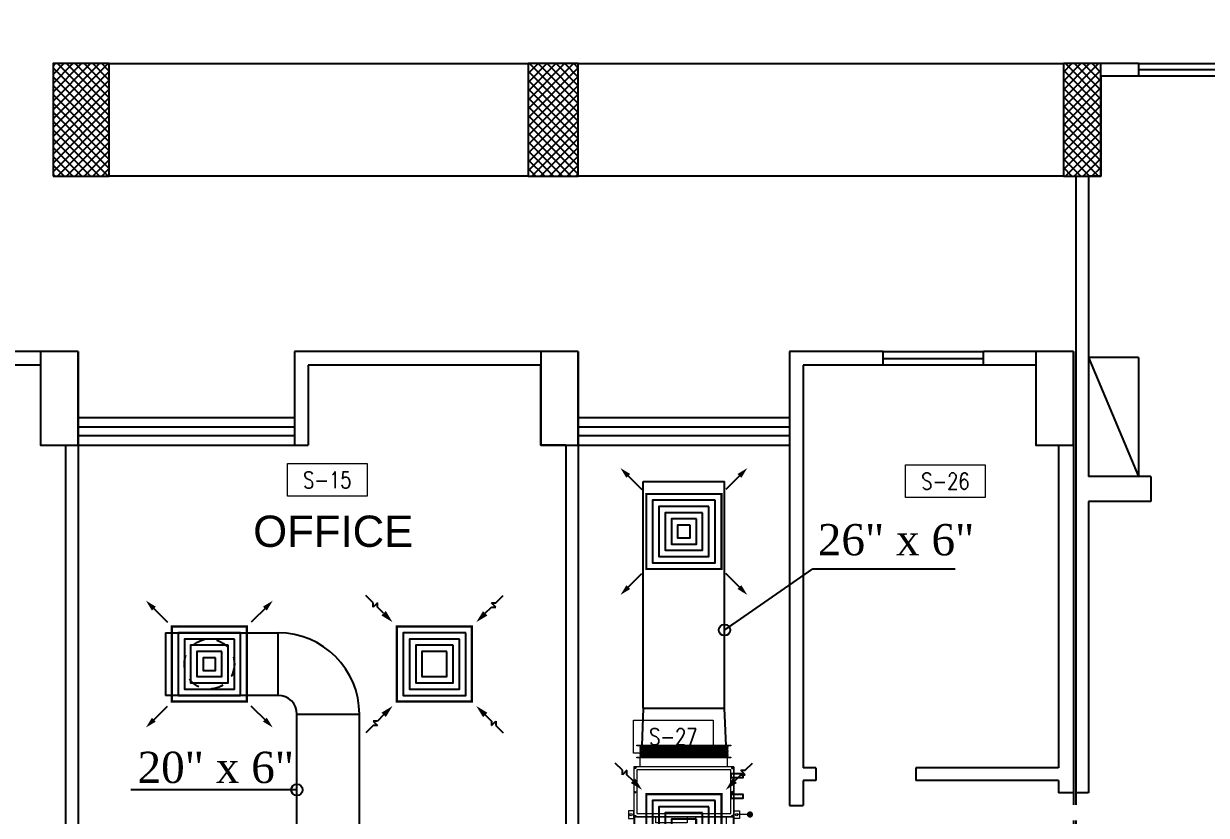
# Model space of a CAD drawing. Extents: x -432 to -365, y -145 to 173.
# Drawn here: x -391.1 to -381.64, y -41.21 to -34.88 of the extents above; entities that cross this region are included whole.
import ezdxf
from ezdxf.enums import TextEntityAlignment as Align

# ---------------------------------------------------------------- set-up
doc = ezdxf.new("R2010")
doc.units = 0
doc.header["$MEASUREMENT"] = 0
for name, pattern in [('DASHDOT', [1, 0.5, -0.25, 0, -0.25]), ('HIDDEN', [0.375, 0.25, -0.125]), ('HIDDEN-Z', [3, 2, -1])]:
    doc.linetypes.add(name, pattern=pattern)
for name, color, linetype in [('01_AC-EQUIP', 206, 'Continuous'), ('03_AC-S.DUCT', 5, 'Continuous'), ('12-AC-FL.CONN.', 2, 'Continuous'), ('COL', 2, 'Continuous'), ('COLHATCH', 5, 'Continuous'), ('column', 6, 'Continuous'), ('elev', 2, 'Continuous'), ('FASEL', 253, 'Continuous'), ('M-CH-WP-R', 40, 'HIDDEN-Z'), ('M-CH-WP-S', 142, 'Continuous'), ('M-DIFUSER', 195, 'Continuous'), ('M-DUCT-RA', 30, 'Continuous'), ('M-DUCT-SA', 5, 'Continuous'), ('WALL', 4, 'Continuous'), ('WIN', 5, 'Continuous'), ('ZONE TEXT', 73, 'Continuous')]:
    doc.layers.add(name, color=color, linetype=linetype)
doc.layers.add('A-SYMB-RMNU', color=4, linetype='Continuous', lineweight=9)
doc.layers.add('AC-TEXT', color=15, linetype='Continuous', lineweight=30)
doc.styles.add('AC', font='romans.shx', dxfattribs={"height": 0.2})
doc.styles.add('ARABY', font='sosa.shx')
doc.styles.add('ROMANS-TITLE', font='ROMANS.shx', dxfattribs={"width": 0.8})
doc.dimstyles.new('IHAB', dxfattribs={"dimscale": 0, "dimtxt": 0.15, "dimasz": 0.09, "dimexe": 0.18, "dimexo": 0.0625, "dimgap": 0, "dimtad": 0, "dimtih": 1, "dimtoh": 1, "dimzin": 0, "dimdsep": 46, "dimtxsty": 'ARABY', "dimcen": 0.03, "dimse1": 1, "dimse2": 1, "dimclrd": 36, "dimclrt": 42, "dimadec": 0, "dimazin": 0, "dimtfac": 1, "dimtmove": 1, "dimatfit": 3, "dimldrblk": 'ORIGIN', "dimfxl": 1, "dimtolj": 1, "dimtzin": 0, "dimarcsym": 0})

# ---------------------------------------------------------------- blocks, each defined once
blk = doc.blocks.new('*U254')
at = {"layer": 'M-DIFUSER', "ltscale": 5, "const_width": 18}
blk.add_lwpolyline([(-300, 300), (300, 300), (300, -300), (-300, -300)], close=True, dxfattribs=at)
at = {"layer": 'M-DIFUSER', "color": 21}
for points in [[(250, 250), (-250, 250), (-250, -250), (250, -250)], [(200, 200), (-200, 200), (-200, -200), (200, -200)], [(150, 150), (-150, 150), (-150, -150), (150, -150)], [(100, 100), (-100, 100), (-100, -100), (100, -100)]]:
    blk.add_lwpolyline(points, close=True, dxfattribs=at)
at = {"layer": 'M-DUCT-RA', "color": 30}
for p, q in [((-491, 491), (-548.9, 548.9)), ((-491, 455.4), (-491, 491)), ((-455.4, 491), (-491, 455.4)), ((-455.4, 455.4), (-455.4, 491)), ((455.4, 491), (491, 491)), ((491, 455.4), (455.4, 491)), ((491, 491), (548.9, 548.9)), ((-406.3, 406.3), (-455.4, 455.4)), ((406.3, 406.3), (455.4, 455.4)), ((455.4, 455.4), (491, 455.4)), ((-491, -455.4), (-455.4, -491)), ((-455.4, -455.4), (-491, -455.4)), ((-406.3, -406.3), (-455.4, -455.4)), ((406.3, -406.3), (455.4, -455.4)), ((455.4, -491), (491, -455.4)), ((455.4, -455.4), (455.4, -491)), ((491, -455.4), (491, -491)), ((-491, -491), (-548.9, -548.9)), ((-455.4, -491), (-491, -491)), ((491, -491), (548.9, -548.9))]:
    blk.add_line(p, q, dxfattribs=at)
for points in [[(-388.6, 424), (-423.7, 388.9), (-335, 335)], [(424, 388.6), (388.9, 423.7), (335, 335)], [(-424, -388.6), (-388.9, -423.7), (-335, -335)], [(388.6, -424), (423.7, -388.9), (335, -335)]]:
    blk.add_solid(points, dxfattribs=at)
blk = doc.blocks.new('*U251')
at = {"layer": 'M-DIFUSER', "ltscale": 5, "const_width": 18}
blk.add_lwpolyline([(-300, 300), (300, 300), (300, -300), (-300, -300)], close=True, dxfattribs=at)
at = {"layer": 'M-DIFUSER', "color": 21}
for points in [[(250, 250), (-250, 250), (-250, -250), (250, -250)], [(200, 200), (-200, 200), (-200, -200), (200, -200)], [(150, 150), (-150, 150), (-150, -150), (150, -150)], [(100, 100), (-100, 100), (-100, -100), (100, -100)], [(50, 50), (-50, 50), (-50, -50), (50, -50)]]:
    blk.add_lwpolyline(points, close=True, dxfattribs=at)
at = {"layer": 'M-DUCT-SA', "color": 5, "extrusion": (-5.07059e-20, -1.19855e-17, -1)}
blk.add_line((-461.1, 461.1), (-335.4, 335.4), dxfattribs=at)
at = {"layer": 'M-DUCT-SA', "color": 5, "extrusion": (-1.19855e-17, 5.07059e-20, -1)}
blk.add_line((461.1, 461.1), (335.4, 335.4), dxfattribs=at)
at = {"layer": 'M-DUCT-SA', "color": 5, "extrusion": (1.19855e-17, -5.07059e-20, -1)}
blk.add_line((-461.1, -461.1), (-335.4, -335.4), dxfattribs=at)
at = {"layer": 'M-DUCT-SA', "color": 5, "extrusion": (5.07059e-20, 1.19855e-17, -1)}
blk.add_line((461.1, -461.1), (335.4, -335.4), dxfattribs=at)
at = {"layer": 'M-DUCT-SA', "color": 5, "extrusion": (-5.07059e-20, -1.19855e-17, -1)}
blk.add_solid([(459.6, 428.4), (428.6, 459.4), (506.9, 506.9)], dxfattribs=at)
at = {"layer": 'M-DUCT-SA', "color": 5, "extrusion": (5.07059e-20, -1.19855e-17, -1)}
blk.add_solid([(-459.6, 428.4), (-428.7, 459.4), (-506.9, 506.9)], dxfattribs=at)
at = {"layer": 'M-DUCT-SA', "color": 5, "extrusion": (1.19855e-17, -5.07059e-20, -1)}
blk.add_solid([(428.4, -459.6), (459.4, -428.6), (506.9, -506.9)], dxfattribs=at)
at = {"layer": 'M-DUCT-SA', "color": 5, "extrusion": (-1.19855e-17, -5.07059e-20, -1)}
blk.add_solid([(-428.4, -459.6), (-459.4, -428.6), (-506.9, -506.9)], dxfattribs=at)
blk = doc.blocks.new('A$C7E27466D')
at = {"layer": '01_AC-EQUIP', "color": 2, "lineweight": 20}
for p, q in [((-75.32, 98.15), (-73.71, 98.66)), ((-75.32, 98.15), (-73.71, 97.64)), ((-75.32, 97.13), (-73.71, 97.64)), ((-75.32, 97.13), (-73.71, 96.62)), ((-75.32, 96.11), (-73.71, 96.62)), ((-75.32, 96.11), (-73.71, 95.6)), ((-75.32, 95.09), (-73.71, 95.6)), ((-75.32, 95.09), (-73.71, 94.58)), ((-6.29, 97.64), (-73.71, 97.64)), ((-6.29, 96.62), (-73.71, 96.62)), ((-6.29, 95.6), (-73.71, 95.6)), ((-4.68, 98.15), (-6.29, 98.66)), ((-4.68, 98.15), (-6.29, 97.64)), ((-4.68, 97.13), (-6.29, 97.64)), ((-4.68, 97.13), (-6.29, 96.62)), ((-4.68, 96.11), (-6.29, 96.62)), ((-4.68, 96.11), (-6.29, 95.6)), ((-4.68, 95.09), (-6.29, 95.6)), ((-4.68, 95.09), (-6.29, 94.58)), ((-75.32, 94.07), (-73.71, 94.58)), ((-75.32, 94.07), (-73.71, 93.56)), ((-75.32, 93.06), (-73.71, 93.56)), ((-75.32, 93.06), (-73.71, 92.55)), ((-75.32, 92.04), (-73.71, 92.55)), ((-75.32, 92.04), (-73.71, 91.53)), ((-75.32, 91.02), (-73.71, 91.53)), ((-75.32, 91.02), (-73.71, 90.51)), ((-75.32, 90), (-73.71, 90.51)), ((-75.32, 90), (-73.71, 89.49)), ((-6.29, 94.58), (-73.71, 94.58)), ((-6.29, 93.56), (-73.71, 93.56)), ((-6.29, 92.55), (-73.71, 92.55)), ((-6.29, 91.53), (-73.71, 91.53)), ((-6.29, 90.51), (-73.71, 90.51)), ((-4.68, 94.07), (-6.29, 94.58)), ((-4.68, 94.07), (-6.29, 93.56)), ((-4.68, 93.06), (-6.29, 93.56)), ((-4.68, 93.06), (-6.29, 92.55)), ((-4.68, 92.04), (-6.29, 92.55)), ((-4.68, 92.04), (-6.29, 91.53)), ((-4.68, 91.02), (-6.29, 91.53)), ((-4.68, 91.02), (-6.29, 90.51)), ((-4.68, 90), (-6.29, 90.51)), ((-4.68, 90), (-6.29, 89.49))]:
    blk.add_line(p, q, dxfattribs=at)
at = {"layer": '01_AC-EQUIP', "color": 1, "lineweight": 20}
for p, q in [((-75, 82), (-75, 88.99)), ((-5, 82), (-5, 88.99)), ((-77.81, 81.04), (-79.88, 81.04)), ((-78.89, 80.34), (-78.89, 81.67)), ((-2.19, 81.04), (-0.12, 81.04)), ((-1.11, 80.34), (-1.11, 81.67)), ((0, 82), (0, 0)), ((-77.81, 61.54), (-79.88, 61.54)), ((-78.89, 60.84), (-78.89, 62.17)), ((-2.19, 61.54), (-0.12, 61.54)), ((-1.11, 60.84), (-1.11, 62.17)), ((-77.81, 42.54), (-79.88, 42.54)), ((-78.89, 41.84), (-78.89, 43.17)), ((-62.71, 42), (-62.71, 37.03)), ((-37.29, 42), (-37.29, 37.03)), ((-30.6, 42), (-30.6, 9.05)), ((-6.17, 42), (-6.17, 9.05)), ((-2.19, 42.54), (-0.12, 42.54)), ((-1.11, 41.84), (-1.11, 43.17)), ((-37.29, 37.03), (-62.71, 37.03)), ((-6.17, 29.53), (-30.6, 29.53)), ((-58.35, 27.43), (-42.69, 27.43)), ((-58.35, 24.77), (-42.69, 24.77)), ((-58.35, 22.11), (-42.69, 22.11)), ((-58.35, 19.45), (-42.69, 19.45)), ((-30.6, 23.1), (-36.03, 23.1)), ((-30.6, 20.44), (-36.03, 20.44)), ((-30.6, 27), (-6.17, 27)), ((-30.6, 25), (-6.17, 25)), ((-30.6, 23), (-6.17, 23)), ((-30.6, 21.4), (-6.17, 21.4)), ((-30.6, 19.38), (-6.17, 19.38)), ((-58.35, 16.79), (-42.69, 16.79)), ((-52.66, 7.45), (-52.66, 14.49)), ((-50, 7.45), (-50, 14.49)), ((-30.6, 18.4), (-6.17, 18.4)), ((-30.6, 17.52), (-6.17, 17.52)), ((-30.6, 16.8), (-6.17, 16.8)), ((-30.6, 15.79), (-6.17, 15.79)), ((-30.6, 14.78), (-6.17, 14.78)), ((-30.6, 13.8), (-6.17, 13.8)), ((-30.6, 12.93), (-6.17, 12.93)), ((-30.6, 12.21), (-6.17, 12.21)), ((-30.6, 11.53), (-6.17, 11.53)), ((-30.6, 11.03), (-6.17, 11.03)), ((-30.6, 10.62), (-6.17, 10.62)), ((-30.6, 10.27), (-6.17, 10.27)), ((-30.6, 9.94), (-6.17, 9.94)), ((-30.6, 9.63), (-6.17, 9.63)), ((-53.99, 6.12), (-79.58, 6.12)), ((-53.99, 3.46), (-79.58, 3.46)), ((-53.99, 6.12), (-53.99, 3.46)), ((-52.66, 7.45), (-50, 7.45)), ((-30.6, 9.39), (-6.17, 9.39)), ((-30.6, 9.2), (-6.17, 9.2)), ((-30.6, 9.05), (-6.17, 9.05)), ((-30.6, 9.05), (-6.17, 9.05))]:
    blk.add_line(p, q, dxfattribs=at)
at = {"layer": '01_AC-EQUIP', "color": 4, "lineweight": 20}
blk.add_line((12.85, 43.76), (2.26, 43.76), dxfattribs=at)
at = {"layer": '01_AC-EQUIP', "color": 1, "linetype": 'DASHDOT', "lineweight": 20}
blk.add_line((-30.6, 16.8), (-6.17, 16.8), dxfattribs=at)
at = {"layer": '01_AC-EQUIP', "color": 2, "lineweight": 20}
for points in [[(-77.5, 98.66), (-77.5, 99.16), (-2.5, 99.16), (-2.5, 98.66)], [(-77.5, 88.99), (-77.5, 89.49), (-2.5, 89.49), (-2.5, 88.99)]]:
    blk.add_lwpolyline(points, close=True, dxfattribs=at)
at = {"layer": '01_AC-EQUIP', "color": 1, "lineweight": 20}
for points in [[(-80, 42), (0, 42), (0, 82), (-80, 82)], [(-77.5, 44.5), (-2.5, 44.5), (-2.5, 79.5), (-77.5, 79.5)], [(-84.4, 40.68), (-80, 40.68), (-80, 46.67), (-84.4, 46.67)], [(-80, 42), (-80, 0), (0, 0), (0, 42)], [(-79.58, 41.58), (-79.58, 0.42), (-0.42, 0.42), (-0.42, 41.58)], [(4.4, 40.68), (0, 40.68), (0, 46.67), (4.4, 46.67)], [(-38.56, 19.25), (-36.03, 19.25), (-36.03, 24.29), (-38.56, 24.29)], [(-84.4, 7.57), (-80, 7.57), (-80, 1.58), (-84.4, 1.58)]]:
    blk.add_lwpolyline(points, close=True, dxfattribs=at)
at = {"layer": '01_AC-EQUIP', "color": 4, "lineweight": 20, "const_width": 2.52}
blk.add_lwpolyline([(12.58, 44.99, 1), (13.12, 42.53, 1)], format="xyb", close=True, dxfattribs=at)
at = {"layer": '01_AC-EQUIP', "color": 1, "lineweight": 20}
blk.add_lwpolyline([(-58.78, 14.49), (-41.22, 14.49, 0.414214), (-38.56, 17.15), (-38.56, 26.39, 0.414214), (-41.22, 29.05), (-58.78, 29.05, 0.414214), (-61.44, 26.39), (-61.44, 17.15, 0.414214)], format="xyb", close=True, dxfattribs=at)
for centre in [(-82.26, 43.76), (2.26, 43.76)]:
    blk.add_circle(centre, 0.932, dxfattribs=at)
for radius in [1.33, 3.99]:
    blk.add_arc((-53.99, 7.45), radius, 270.00061, 0.00061, dxfattribs=at)
for centre, major_axis, start_param, end_param in [((-78.89, 81.04), (-0.827, 0), -1.570796, 4.712389), ((-78.89, 81.04), (-0.47, 0), 3.141593, 9.424778), ((-78.89, 61.54), (-0.827, 0), -1.570796, 4.712389), ((-78.89, 61.54), (-0.47, 0), 3.141593, 9.424778), ((-78.89, 42.54), (-0.827, 0), -1.570796, 4.712389), ((-78.89, 42.54), (-0.47, 0), 3.141593, 9.424778)]:
    blk.add_ellipse(centre, major_axis=major_axis, ratio=0.646018, start_param=start_param, end_param=end_param, dxfattribs=at)
at = {"layer": '01_AC-EQUIP', "color": 1, "lineweight": 20, "extrusion": (0, 0, -1)}
for centre, major_axis, start_param, end_param in [((-1.11, 81.04), (0.827, 0), -1.570796, 4.712389), ((-1.11, 81.04), (0.47, 0), 3.141593, 9.424778), ((-1.11, 61.54), (0.827, 0), -1.570796, 4.712389), ((-1.11, 61.54), (0.47, 0), 3.141593, 9.424778), ((-1.11, 42.54), (0.827, 0), -1.570796, 4.712389), ((-1.11, 42.54), (0.47, 0), 3.141593, 9.424778)]:
    blk.add_ellipse(centre, major_axis=major_axis, ratio=0.646018, start_param=start_param, end_param=end_param, dxfattribs=at)
at = {"layer": 'M-CH-WP-R', "color": 6, "linetype": 'ByBlock', "ltscale": 1.5}
blk.add_lwpolyline([(-2.5, 76.23), (-2.5, 73.23), (7.5, 73.23), (7.5, 76.23)], close=True, dxfattribs=at)
at = {"layer": 'M-CH-WP-S', "color": 5, "linetype": 'ByBlock', "ltscale": 1.5}
blk.add_lwpolyline([(-2.5, 59.73), (-2.5, 56.73), (7.5, 56.73), (7.5, 59.73)], close=True, dxfattribs=at)
blk = doc.blocks.new('A-ROOM')
at = {"layer": 'A-SYMB-RMNU'}
blk.add_lwpolyline([(-425, 175), (425, 175), (425, -175), (-425, -175)], close=True, dxfattribs=at)
at = {"layer": 'A-SYMB-RMNU', "style": 'ROMANS-TITLE', "width": 0.8}
blk.add_attdef('ROOM-NO', text='', height=175, dxfattribs=at).set_placement((0, 0), align=Align.MIDDLE)

msp = doc.modelspace()

# ---------------------------------------------------------------- hatches: boundary and pattern name
at = {"layer": 'COLHATCH', "linetype": 'Continuous'}
h = msp.add_hatch(dxfattribs=at)
h.set_pattern_fill('_USER', color=252, scale=0.05, angle=45, style=0, double=1, pattern_type=0)
h.set_pattern_definition([(45, (-202.924395, -212.77691), (-0.035355339, 0.035355339), []), (135, (-202.924395, -212.77691), (-0.035355339, -0.035355339), [])])
h.paths.add_polyline_path([(-382.4844, -35.1969), (-382.7844, -35.1969), (-382.7844, -36.0969), (-382.4844, -36.0969)])
h.paths.add_polyline_path([(-380.4844, -35.1969), (-381.2844, -35.1969), (-381.2844, -35.4969), (-380.4844, -35.4969)])
h.paths.add_polyline_path([(-378.5344, -37.1969), (-378.8344, -37.1969), (-378.8344, -37.7969), (-378.5344, -37.7969)])
h.paths.add_polyline_path([(-378.1344, -40.7769), (-378.9344, -40.7769), (-378.9344, -41.0769), (-378.1344, -41.0769)])
h.paths.add_polyline_path([(-380.6844, -40.7769), (-381.4844, -40.7769), (-381.4844, -41.0769), (-380.6844, -41.0769)])
h.paths.add_polyline_path([(-380.5844, -45.8269), (-381.4844, -45.8269), (-381.4844, -46.1269), (-380.5844, -46.1269)])
h.paths.add_polyline_path([(-378.1344, -45.7769), (-378.9344, -45.7769), (-378.9344, -46.0769), (-378.1344, -46.0769)])
h.paths.add_polyline_path([(-380.3919, -52.0469), (-381.4919, -52.0469), (-381.4919, -52.3469), (-380.6389, -52.3469, -0.011587), (-380.6548, -53.0326), (-380.4051, -53.0435, 0.01656)])
h.paths.add_polyline_path([(-380.5864, -54.7769), (-380.8398, -54.7769, -0.040808), (-381.4283, -57.1158), (-381.1918, -57.1969, 0.04151)])
h.paths.add_polyline_path([(-382.4844, -54.1769), (-382.7844, -54.1769), (-382.7844, -55.0769), (-382.4844, -55.0769)])
h.paths.add_polyline_path([(-386.6144, -54.1769), (-387.0144, -54.1769), (-387.0144, -55.0769), (-386.6144, -55.0769)])
h.paths.add_polyline_path([(-390.4144, -54.1769), (-390.8644, -54.1769), (-390.8644, -55.0769), (-390.4144, -55.0769)])
h.paths.add_polyline_path([(-390.6644, -55.9969), (-390.9644, -55.9969), (-390.9644, -56.8969), (-390.6644, -56.8969)])
h.paths.add_polyline_path([(-398.6644, -54.1769), (-398.9644, -54.1769), (-398.9644, -55.0769), (-398.6644, -55.0769)])
h.paths.add_polyline_path([(-398.6644, -55.9969), (-398.9644, -55.9969), (-398.9644, -56.8969), (-398.6644, -56.8969)])
h.paths.add_polyline_path([(-406.6644, -54.1769), (-406.9644, -54.1769), (-406.9644, -55.0769), (-406.6644, -55.0769)])
h.paths.add_polyline_path([(-406.6644, -55.9969), (-406.9644, -55.9969), (-406.9644, -56.8969), (-406.6644, -56.8969)])
h.paths.add_polyline_path([(-414.7644, -54.1769), (-415.2144, -54.1769), (-415.2144, -55.0769), (-414.7639, -55.0769)])
h.paths.add_polyline_path([(-414.6644, -55.9969), (-414.9644, -55.9969), (-414.9644, -56.8969), (-414.6644, -56.8969)])
h.paths.add_polyline_path([(-418.6144, -54.1769), (-419.0144, -54.1769), (-419.0144, -55.0769), (-418.6144, -55.0769)])
h.paths.add_polyline_path([(-422.8444, -54.1769), (-423.1444, -54.1769), (-423.1444, -55.0769), (-422.8444, -55.0769)])
h.paths.add_polyline_path([(-424.1369, -52.0469), (-425.2369, -52.0469, 0.01656), (-425.2237, -53.0435), (-424.974, -53.0326, -0.011587), (-424.9898, -52.3469), (-424.1369, -52.3469)])
h.paths.add_polyline_path([(-424.789, -54.7769), (-425.0424, -54.7769, 0.04151), (-424.437, -57.1969), (-424.2005, -57.1158, -0.040808)])
h.paths.add_polyline_path([(-424.1444, -45.8269), (-425.0444, -45.8269), (-425.0444, -46.1269), (-424.1444, -46.1269)])
h.paths.add_polyline_path([(-426.6944, -45.7769), (-427.4944, -45.7769), (-427.4944, -46.0769), (-426.6944, -46.0769)])
h.paths.add_polyline_path([(-426.6944, -40.7769), (-427.4944, -40.7769), (-427.4944, -41.0769), (-426.6944, -41.0769)])
h.paths.add_polyline_path([(-424.1444, -40.7769), (-424.9444, -40.7769), (-424.9444, -41.0769), (-424.1444, -41.0769)])
h.paths.add_polyline_path([(-426.7944, -37.1969), (-427.0944, -37.1969), (-427.0944, -37.7969), (-426.7944, -37.7969)])
h.paths.add_polyline_path([(-424.3444, -35.1969), (-425.1444, -35.1969), (-425.1444, -35.4969), (-424.3444, -35.4969)])
h.paths.add_polyline_path([(-422.8444, -35.1969), (-423.1444, -35.1969), (-423.1444, -36.0969), (-422.8444, -36.0969)])
h.paths.add_polyline_path([(-418.5644, -35.1969), (-418.9644, -35.1969), (-418.9644, -36.0969), (-418.5644, -36.0969)])
h.paths.add_polyline_path([(-414.7644, -35.1969), (-415.2144, -35.1969), (-415.2144, -36.0969), (-414.7644, -36.0969)])
h.paths.add_polyline_path([(-405.4144, -32.9969), (-405.7144, -32.9969), (-405.7144, -33.5969), (-405.4144, -33.5969)])
h.paths.add_polyline_path([(-405.4144, -35.4969), (-400.3144, -35.4969), (-400.3144, -36.9469), (-400.0144, -36.9469), (-400.0144, -35.1969), (-405.7144, -35.1969), (-405.7144, -36.9469), (-405.4144, -36.9469)])
h.paths.add_polyline_path([(-398.6644, -32.9969), (-398.9644, -32.9969), (-398.9644, -33.5969), (-398.6644, -33.5969)])
h.paths.add_polyline_path([(-398.6644, -36.3469), (-398.9644, -36.3469), (-398.9644, -36.9469), (-398.6644, -36.9469)])
h.paths.add_polyline_path([(-390.4144, -35.1969), (-390.8644, -35.1969), (-390.8644, -36.0969), (-390.4144, -36.0969)])
h = msp.add_hatch(dxfattribs=at)
h.set_pattern_fill('_USER', color=252, scale=0.05, angle=45, style=0, double=1, pattern_type=0)
h.set_pattern_definition([(45, (-202.924395, -132.77691), (-0.035355339, 0.035355339), []), (135, (-202.924395, -132.77691), (-0.035355339, -0.035355339), [])])
h.paths.add_polyline_path([(-386.6644, -35.1969), (-387.0644, -35.1969), (-387.0644, -36.0969), (-386.6644, -36.0969)])

# ---------------------------------------------------------------- linework, layer by layer
at = {"layer": '03_AC-S.DUCT', "linetype": 'Continuous'}
for p, q in [((-386.1444, -40.3503), (-386.1444, -38.5369)), ((-386.1444, -38.5369), (-385.4944, -38.5369)), ((-385.4944, -40.3503), (-385.4944, -38.5369)), ((-389.9644, -39.7469), (-389.9644, -40.2469)), ((-389.9644, -39.7469), (-389.0644, -39.7469)), ((-389.0644, -40.2469), (-389.0644, -39.7469)), ((-389.0644, -40.2469), (-389.9644, -40.2469)), ((-386.1444, -40.3503), (-386.1565, -40.6503)), ((-386.1444, -40.3503), (-385.4944, -40.3503)), ((-385.4823, -40.6503), (-385.4944, -40.3503)), ((-388.9144, -41.3577), (-388.9144, -40.3969)), ((-388.9144, -40.3969), (-388.4144, -40.3969)), ((-388.4144, -42.5553), (-388.4144, -40.3969))]:
    msp.add_line(p, q, dxfattribs=at)
for radius in [0.65, 0.15]:
    msp.add_arc((-389.0644, -40.3969), radius, 0, 90, dxfattribs=at)
at = {"layer": '12-AC-FL.CONN.', "linetype": 'HIDDEN', "ltscale": 0.25}
msp.add_circle((-389.6144, -39.9969), 0.2, dxfattribs=at)
at = {"layer": 'COL', "linetype": 'Continuous'}
for points in [[(-390.6644, -37.4969), (-390.9644, -37.4969), (-390.9644, -38.2469), (-390.6644, -38.2469)], [(-386.6644, -37.4969), (-386.9644, -37.4969), (-386.9644, -38.2469), (-386.6644, -38.2469)], [(-382.7044, -37.4969), (-383.0044, -37.4969), (-383.0044, -38.2469), (-382.7044, -38.2469)]]:
    msp.add_lwpolyline(points, close=True, dxfattribs=at)
at = {"layer": 'column', "color": 252}
for points in [[(-390.8644, -36.0969), (-390.4144, -36.0969), (-390.4144, -35.1969), (-390.8644, -35.1969)], [(-386.6644, -35.1969), (-387.0644, -35.1969), (-387.0644, -36.0969), (-386.6644, -36.0969)], [(-387.0644, -36.0969), (-386.6644, -36.0969), (-386.6644, -35.1969), (-387.0644, -35.1969)], [(-382.7844, -36.0969), (-382.4844, -36.0969), (-382.4844, -35.1969), (-382.7844, -35.1969)]]:
    msp.add_lwpolyline(points, close=True, dxfattribs=at)
at = {"layer": 'elev', "color": 252, "linetype": 'Continuous'}
for p, q in [((-390.4144, -35.1969), (-387.0644, -35.1969)), ((-386.6644, -35.1969), (-382.7844, -35.1969)), ((-387.0644, -36.0969), (-390.4144, -36.0969)), ((-382.7844, -36.0969), (-386.6644, -36.0969))]:
    msp.add_line(p, q, dxfattribs=at)
at = {"layer": 'elev', "color": 252}
for p, q in [((-382.1844, -37.5469), (-382.5844, -37.5469)), ((-382.5844, -37.5469), (-382.1844, -38.4969)), ((-382.1844, -37.5469), (-382.1844, -38.4969))]:
    msp.add_line(p, q, dxfattribs=at)
at = {"layer": 'FASEL', "linetype": 'HIDDEN'}
for points in [[(-382.7044, -37.4969), (-382.7044, -52.7769), (-383.0044, -52.7769), (-383.0044, -52.2469), (-386.6644, -52.2469), (-386.6644, -52.7769), (-386.9644, -52.7769), (-386.9644, -52.2469), (-390.6644, -52.2469), (-390.6644, -52.7769), (-390.9644, -52.7769), (-390.9644, -52.2469), (-394.6644, -52.2469)], [(-382.6844, -37.4969), (-382.6844, -52.7969), (-383.0244, -52.7969), (-383.0244, -52.2669), (-386.6444, -52.2669), (-386.6444, -52.7969), (-386.9844, -52.7969), (-386.9844, -52.2669), (-390.6444, -52.2669), (-390.6444, -52.7969), (-390.9844, -52.7969), (-390.9844, -52.2669), (-394.6444, -52.2669)]]:
    msp.add_lwpolyline(points, dxfattribs=at)
at = {"layer": 'WALL', "color": 252, "linetype": 'Continuous'}
for p, q in [((-390.8644, -35.1969), (-390.8644, -36.0969)), ((-390.4144, -35.1969), (-390.8644, -35.1969)), ((-390.4144, -36.0969), (-390.4144, -35.1969)), ((-382.7844, -35.1969), (-382.7844, -36.0969)), ((-382.1844, -35.1969), (-382.7844, -35.1969)), ((-382.1844, -35.1969), (-382.1844, -35.2969)), ((-382.1844, -35.2969), (-382.4844, -35.2969)), ((-382.4844, -35.2969), (-382.4844, -36.0969)), ((-390.8644, -36.0969), (-390.4144, -36.0969)), ((-382.7844, -36.0969), (-382.6844, -36.0969)), ((-382.6844, -36.0969), (-382.6844, -41.0269)), ((-382.5844, -36.0969), (-382.5844, -38.4969)), ((-382.4844, -36.0969), (-382.5844, -36.0969)), ((-390.6644, -37.4969), (-392.9344, -37.4969)), ((-390.6644, -37.4969), (-390.6644, -44.2469)), ((-388.9344, -37.4969), (-388.9344, -38.2469)), ((-386.6644, -37.4969), (-388.9344, -37.4969)), ((-386.6644, -37.4969), (-386.6644, -42.0269)), ((-384.9744, -37.4969), (-384.9744, -41.1269)), ((-384.2244, -37.4969), (-384.9744, -37.4969)), ((-384.2244, -37.6069), (-384.2244, -37.4969)), ((-382.7044, -37.4969), (-383.4244, -37.4969)), ((-383.4244, -37.6069), (-383.4244, -37.4969)), ((-382.7044, -37.4969), (-382.7044, -41.0269)), ((-390.9644, -37.6069), (-392.8244, -37.6069)), ((-390.9644, -37.6069), (-390.9644, -38.2469)), ((-388.8244, -37.6069), (-388.8244, -38.2469)), ((-386.9644, -37.6069), (-388.8244, -37.6069)), ((-386.9644, -38.2469), (-386.9644, -37.6069)), ((-384.8644, -37.6069), (-384.8644, -40.8269)), ((-384.2244, -37.6069), (-384.8644, -37.6069)), ((-383.0044, -37.6069), (-383.4244, -37.6069)), ((-383.0044, -37.6069), (-383.0044, -38.2469)), ((-390.9644, -38.2469), (-390.7644, -38.2469)), ((-390.7644, -38.2469), (-390.7644, -43.4969)), ((-388.9344, -38.2469), (-388.8244, -38.2469)), ((-386.7644, -38.2469), (-386.9644, -38.2469)), ((-386.7644, -38.2469), (-386.7644, -43.9469)), ((-383.0044, -38.2469), (-382.8244, -38.2469)), ((-382.8244, -38.2469), (-382.8244, -40.8269)), ((-382.7044, -38.2469), (-382.7044, -41.0269)), ((-382.0844, -38.4969), (-382.5844, -38.4969)), ((-382.0844, -38.4969), (-382.0844, -38.6969)), ((-382.5844, -38.6969), (-382.5844, -41.0269)), ((-382.0844, -38.6969), (-382.5844, -38.6969)), ((-384.7644, -40.8269), (-384.8644, -40.8269)), ((-384.7644, -40.8269), (-384.7644, -40.9269)), ((-382.8244, -40.8269), (-383.9644, -40.8269)), ((-383.9644, -40.8269), (-383.9644, -40.9269)), ((-384.8644, -40.9269), (-384.8644, -41.1269)), ((-384.7644, -40.9269), (-384.8644, -40.9269)), ((-382.8244, -40.9269), (-383.9644, -40.9269)), ((-382.8244, -40.9269), (-382.8244, -41.0269)), ((-382.7044, -41.0269), (-382.8244, -41.0269)), ((-382.5844, -41.0269), (-382.6844, -41.0269)), ((-384.9744, -41.1269), (-384.8644, -41.1269))]:
    msp.add_line(p, q, dxfattribs=at)
msp.add_lwpolyline([(-386.6644, -35.1969), (-387.0644, -35.1969), (-387.0644, -36.0969), (-386.6644, -36.0969)], close=True, dxfattribs=at)
at = {"layer": 'WIN', "color": 252}
for p, q in [((-382.1844, -35.1969), (-381.3844, -35.1969)), ((-381.3844, -35.2469), (-382.1844, -35.2469)), ((-381.3844, -35.2969), (-382.1844, -35.2969)), ((-384.2244, -37.4969), (-383.4244, -37.4969)), ((-383.4244, -37.5569), (-384.2244, -37.5569)), ((-383.4244, -37.6069), (-384.2244, -37.6069)), ((-390.6644, -38.0269), (-388.9344, -38.0269)), ((-388.9344, -38.1019), (-390.6644, -38.1019)), ((-386.6644, -38.0269), (-384.9744, -38.0269)), ((-384.9744, -38.1019), (-386.6644, -38.1019)), ((-388.9344, -38.1719), (-390.6644, -38.1719)), ((-384.9744, -38.1719), (-386.6644, -38.1719)), ((-390.6644, -38.2469), (-388.9344, -38.2469)), ((-386.6644, -38.2469), (-384.9744, -38.2469))]:
    msp.add_line(p, q, dxfattribs=at)

# ---------------------------------------------------------------- block references
at = {"layer": '01_AC-EQUIP', "xscale": 0.009999999999990905, "yscale": 0.009999999999990905, "zscale": 0.01}
msp.add_blockref('A$C7E27466D', (-385.4194, -41.6369), dxfattribs=at)
at = {"layer": 'A-SYMB-RMNU', "xscale": 0.0007500000000391083, "yscale": 0.0007500000000106866, "zscale": 0.00075}
for p, values in [((-388.6713, -38.5245), {'ROOM-NO': 'S-15'}), ((-383.7276, -38.5349), {'ROOM-NO': 'S-26'}), ((-385.9036, -40.5765), {'ROOM-NO': 'S-27'})]:
    msp.add_blockref('A-ROOM', p, dxfattribs=at).add_auto_attribs(values)
at = {"layer": 'M-DIFUSER', "color": 21, "xscale": 0.0009999999999763531, "yscale": 0.001000000000004775, "zscale": 0.001}
for name, p in [('*U251', (-385.8194, -38.9369)), ('*U251', (-389.6144, -39.9969)), ('*U254', (-387.8144, -39.9969)), ('*U254', (-385.8194, -41.3369))]:
    msp.add_blockref(name, p, dxfattribs=at)

# ---------------------------------------------------------------- texts
at = {"layer": 'AC-TEXT', "color": 34, "linetype": 'Continuous', "char_height": 0.25, "width": 3.951459, "attachment_point": 7, "style": 'AC'}
for s, insert in [('\\A1;{\\fTimes New Roman|b0|i0|c0|p18;\\C256;26" x 6"}', (-384.7486, -39.1312)), ('\\A1;{\\fTimes New Roman|b0|i0|c0|p18;\\C256;20" x 6"}', (-390.1891, -40.9511))]:
    msp.add_mtext(s, dxfattribs=dict(at, insert=insert))
at = {"layer": 'ZONE TEXT', "linetype": 'Continuous', "insert": (-389.2639, -38.8099), "char_height": 0.25, "width": 3.292883, "attachment_point": 1, "style": 'AC'}
msp.add_mtext('{\\fArial|b0|i0|c0|p34;OFFICE}', dxfattribs=at)

# ---------------------------------------------------------------- leaders
at = {"layer": '03_AC-S.DUCT', "linetype": 'Continuous'}
msp.add_leader([(-385.4944, -39.7246), (-384.7878, -39.2345), (-383.6505, -39.2345)], dimstyle='IHAB', override={"dimscale": 1, "dimclrd": 34, "dimfxl": 0}, dxfattribs=at)
at = {"layer": 'AC-TEXT', "color": 34, "linetype": 'Continuous'}
msp.add_leader([(-388.9144, -41.0019), (-390.2421, -41.0019)], dimstyle='IHAB', override={"dimscale": 1}, dxfattribs=at)

doc.saveas('drawing.dxf')
